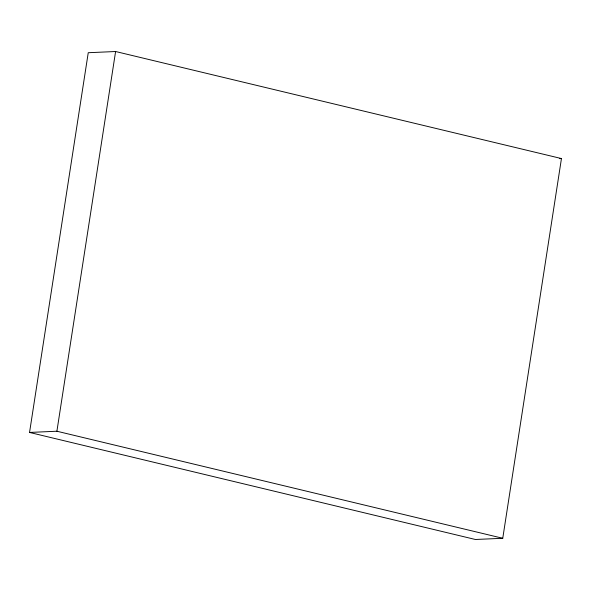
<?xml version="1.0" encoding="UTF-8"?>
<svg xmlns="http://www.w3.org/2000/svg" width="591" height="591" viewBox="0 0 591 591"><rect width="100%" height="100%" fill="white"/><g stroke="black" fill="none" stroke-linecap="round" stroke-linejoin="round"><path stroke-width="0.89" d="M29.55 432.442L88.244 52.717L115.6 51.513L561.45 158.558L502.756 538.283L475.4 539.487L29.55 432.442L56.899 431.231L502.756 538.283M56.899 431.231L115.6 51.513M559.625 158.639L561.45 158.558"/></g></svg>
